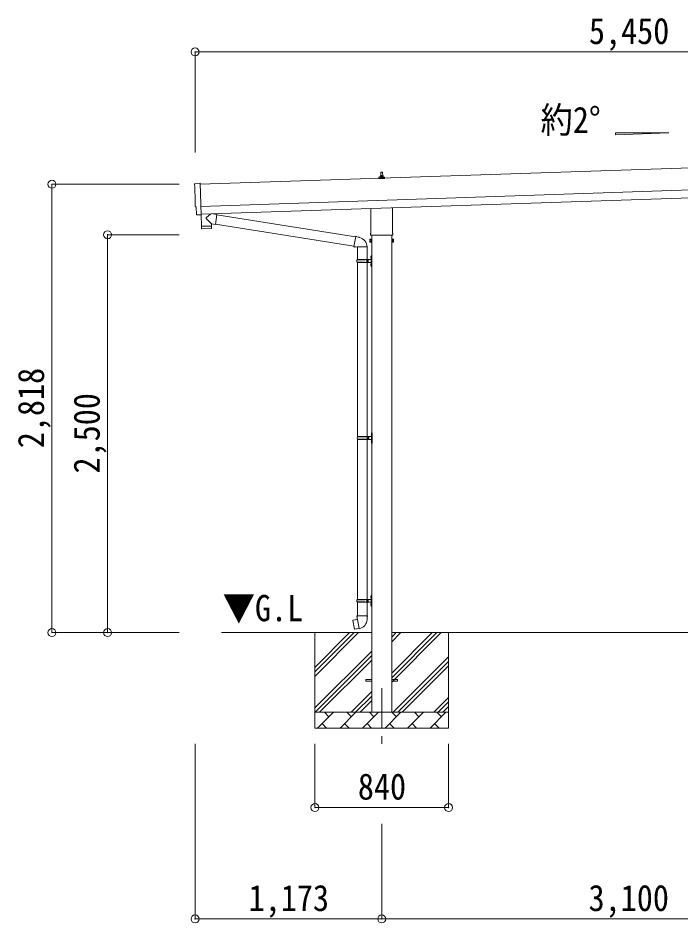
# Model space of a CAD drawing. Units: millimetres at full size, sheet at 1:50. Extents: x -14053 to 14053, y -9700 to 9700.
# Drawn here: x 536 to 4701, y -6165 to -480 of the extents above; entities that cross this region are included whole.
import ezdxf
from ezdxf.enums import TextEntityAlignment as Align

# ---------------------------------------------------------------- set-up
doc = ezdxf.new("R2010")
doc.units = ezdxf.units.MM
doc.header["$LTSCALE"] = 50
doc.header["$PDMODE"] = 32
doc.header["$PDSIZE"] = 50
doc.linetypes.add('CHAIN1', pattern=[8, 5, -1, 1, -1])
for name, color, linetype, lineweight in [('0-1_Defpoints', 7, 'CHAIN1', 9), ('0-2_TEXT1', 4, 'Continuous', 9), ('0-3_SHAPE', 7, 'Continuous', 9), ('0-7_PARTS2', 7, 'Continuous', 9), ('0-8_TABLE1', 6, 'Continuous', 9), ('0-9_DIM1', 7, 'Continuous', 9)]:
    doc.layers.add(name, color=color, linetype=linetype, lineweight=lineweight)
doc.styles.add('ＭＳ ゴシック', font='')
doc.styles.get('ＭＳ ゴシック').set_extended_font_data('MS Gothic')

msp = doc.modelspace()

# ---------------------------------------------------------------- linework, layer by layer
at = {"layer": '0-1_Defpoints'}
msp.add_line((2820.99, -4691.27), (2820.99, -5040.27), dxfattribs=at)
at = {"layer": '0-2_TEXT1'}
for p, q in [((7060.91, -1343.24), (1679.13, -1522.63)), ((2803.51, -1478.83), (2810.23, -1477.2)), ((2810.61, -1477.01), (2831.38, -1477.01)), ((2810.99, -1476.23), (2810.99, -1472.01)), ((2811.99, -1472.01), (2829.99, -1472.01)), ((2814.99, -1472.01), (2815.72, -1448.49)), ((2816.72, -1447.51), (2825.27, -1447.51)), ((2826.27, -1448.49), (2826.99, -1472.01)), ((2830.99, -1476.23), (2830.99, -1472.01)), ((2838.48, -1478.83), (2831.76, -1477.2)), ((1647.46, -1520.25), (1678.96, -1517.55)), ((1678.96, -1517.55), (1685.55, -1715.29)), ((1683.79, -1662.56), (7065.58, -1483.16)), ((1685.46, -1712.53), (7067.24, -1533.14)), ((2802.74, -1487.51), (2802.74, -1479.8)), ((2839.24, -1487.51), (2802.74, -1487.51)), ((2803.13, -1479.01), (2838.86, -1479.01)), ((2839.24, -1487.51), (2839.24, -1479.8)), ((1654.53, -1666.92), (1653.93, -1666.94)), ((1656.1, -1713.92), (1654.53, -1666.92)), ((2752.69, -1831.5), (2752.69, -1676.95)), ((2889.29, -1672.4), (2889.29, -1831.5)), ((1665.96, -1716.95), (1659.04, -1716.82)), ((1666.7, -1716.65), (1667.34, -1716)), ((1667.34, -1716), (1685.59, -1716.3)), ((2746.99, -1869.77), (2747.75, -1868.46)), ((2746.99, -1869.77), (2746.99, -1886.77)), ((2753.99, -1868.46), (2747.75, -1868.46)), ((2753.99, -1873.37), (2747.75, -1873.37)), ((2750.99, -1840.27), (2750.99, -1834.77)), ((2888.93, -1843.77), (2753.06, -1843.77)), ((2753.99, -1888.09), (2753.99, -1868.46)), ((2753.99, -1869.07), (2756.49, -1869.07)), ((2756.49, -1867.77), (2758.49, -1867.77)), ((2756.49, -1888.77), (2756.49, -1867.77)), ((2758.49, -1843.77), (2758.49, -4841.27)), ((2758.49, -1867.77), (2758.49, -1888.77)), ((2883.49, -1843.77), (2883.49, -4841.27)), ((2885.49, -1867.77), (2883.49, -1867.77)), ((2885.49, -1888.77), (2885.49, -1867.77)), ((2887.99, -1869.07), (2885.49, -1869.07)), ((2887.99, -1868.46), (2894.24, -1868.46)), ((2887.99, -1888.09), (2887.99, -1868.46)), ((2887.99, -1873.37), (2894.24, -1873.37)), ((2890.99, -1834.77), (2890.99, -1840.27)), ((2894.99, -1869.77), (2894.24, -1868.46)), ((2894.99, -1869.77), (2894.99, -1886.77)), ((2746.99, -1886.77), (2747.75, -1888.09)), ((2753.99, -1883.18), (2747.75, -1883.18)), ((2753.99, -1888.09), (2747.75, -1888.09)), ((2756.49, -1887.47), (2753.99, -1887.47)), ((2758.49, -1888.77), (2756.49, -1888.77)), ((2883.49, -1888.77), (2885.49, -1888.77)), ((2885.49, -1887.47), (2887.99, -1887.47)), ((2887.99, -1883.18), (2894.24, -1883.18)), ((2887.99, -1888.09), (2894.24, -1888.09)), ((2894.99, -1886.77), (2894.24, -1888.09)), ((2720.99, -4645.77), (2720.99, -4636.77)), ((2720.99, -4636.77), (2758.49, -4636.77)), ((2720.99, -4645.77), (2758.49, -4645.77)), ((2883.49, -4636.77), (2920.99, -4636.77)), ((2883.49, -4645.77), (2920.99, -4645.77)), ((2920.99, -4645.77), (2920.99, -4636.77))]:
    msp.add_line(p, q, dxfattribs=at)
for centre, radius, start, end in [((2809.99, -1476.23), 1, 283.62699, 0), ((2815.08, -1472.65), 4.13, 90, 171.17633), ((2811.99, -1473.01), 1, 90, 180), ((2816.72, -1448.51), 1, 90, 178.60509), ((2824.33, -1472.01), 4.83, 133.60282, 180), ((2817.66, -1472.01), 4.83, 0, 46.39718), ((2825.27, -1448.51), 1, 1.39491, 90), ((2826.91, -1472.65), 4.13, 8.82367, 90), ((2829.99, -1473.01), 1, 0, 90), ((2831.99, -1476.23), 1, 180, 256.37301), ((2803.74, -1479.8), 1, 103.62699, 180), ((2838.24, -1479.8), 1, 0, 76.37301), ((2751.34, -1870.91), 4.34, 145.61575, 214.38425), ((2763.24, -1878.27), 16.24, 162.41205, 197.58795), ((2754.99, -1834.77), 4, 125.09963, 180), ((2754.99, -1840.27), 4, 180, 194.47751), ((2754.99, -1840.27), 4, 194.47751, 241.04498), ((2886.99, -1840.27), 4, 298.95502, 345.52249), ((2886.99, -1834.77), 4, 0, 54.90037), ((2886.99, -1840.27), 4, 345.52249, 0), ((2878.75, -1878.27), 16.24, 342.41205, 17.58795), ((2890.65, -1870.91), 4.34, 325.61575, 34.38425), ((2751.34, -1885.64), 4.34, 145.61575, 214.38425), ((2890.65, -1885.64), 4.34, 325.61575, 34.38425)]:
    msp.add_arc(centre, radius, start, end, dxfattribs=at)
for centre, major_axis, ratio, start_param, end_param in [((1647.72, -1523.24), (-3, -0.1), 0.99863, 4.7647489, 6.2979817), ((-3113.15, -1752.4), (4760.73, 158.69), 0.99863, 6.2686928, 6.2979817), ((1653.79, -1662.54), (-4.4, -0.15), 0.99863, 6.2686928, 7.8539816), ((1659.1, -1713.82), (-2.11, -2.14), 0.9974, 5.5252311, 7.0411395), ((1665.99, -1715.95), (-0.704, -0.714), 0.9974, 0.7579542, 1.5707963)]:
    msp.add_ellipse(centre, major_axis=major_axis, ratio=ratio, start_param=start_param, end_param=end_param, dxfattribs=at)
at = {"layer": '0-3_SHAPE'}
for p, q in [((2758.49, -4341.27), (1814.33, -4341.27)), ((2400.99, -4341.27), (2400.99, -4941.27)), ((2400.99, -4559.76), (2619.48, -4341.27)), ((2400.99, -4588.04), (2647.76, -4341.27)), ((2400.99, -4616.33), (2676.04, -4341.27)), ((5858.49, -4341.27), (2883.49, -4341.27)), ((2883.49, -4370.1), (2912.32, -4341.27)), ((2883.49, -4398.38), (2940.6, -4341.27)), ((2883.49, -4652.94), (3195.16, -4341.27)), ((2883.49, -4596.37), (3138.59, -4341.27)), ((2883.49, -4624.66), (3166.88, -4341.27)), ((3240.99, -4341.27), (3240.99, -4941.27)), ((2400.99, -4814.31), (2758.49, -4456.81)), ((2400.99, -4842.6), (2758.49, -4485.1)), ((2430.6, -4841.27), (2758.49, -4513.38)), ((2893.15, -4841.27), (3240.99, -4493.43)), ((2921.44, -4841.27), (3240.99, -4521.72)), ((2949.72, -4841.27), (3240.99, -4550)), ((2628.59, -4841.27), (2758.49, -4711.37)), ((2656.88, -4841.27), (2758.49, -4739.66)), ((2685.16, -4841.27), (2758.49, -4767.94)), ((3147.71, -4841.27), (3240.99, -4747.99)), ((3175.99, -4841.27), (3240.99, -4776.27)), ((3204.28, -4841.27), (3240.99, -4804.56)), ((2400.99, -4841.27), (3240.99, -4841.27)), ((2417.44, -4941.27), (2517.44, -4841.27)), ((2488.89, -4869.83), (2460.33, -4841.27)), ((2558.86, -4941.27), (2658.86, -4841.27)), ((2630.31, -4869.83), (2601.76, -4841.27)), ((2700.28, -4941.27), (2800.28, -4841.27)), ((2771.73, -4869.83), (2743.18, -4841.27)), ((2841.71, -4941.27), (2941.71, -4841.27)), ((2913.15, -4869.83), (2884.6, -4841.27)), ((2983.13, -4941.27), (3083.13, -4841.27)), ((3054.57, -4869.83), (3026.02, -4841.27)), ((3124.55, -4941.27), (3224.55, -4841.27)), ((3195.99, -4869.83), (3167.44, -4841.27)), ((3240.99, -4941.27), (2400.99, -4941.27)), ((2445.99, -4912.72), (2474.55, -4941.27)), ((2587.42, -4912.72), (2615.97, -4941.27)), ((2728.84, -4912.72), (2757.39, -4941.27)), ((2870.26, -4912.72), (2898.81, -4941.27)), ((3011.68, -4912.72), (3040.23, -4941.27)), ((3153.1, -4912.72), (3181.65, -4941.27))]:
    msp.add_line(p, q, dxfattribs=at)
at = {"layer": '0-7_PARTS2', "color": 4}
msp.add_lwpolyline([(4626.36, -1201.09), (4290.36, -1213.5), (4290.36, -1201.09)], close=True, dxfattribs=at)
at = {"layer": '0-8_TABLE1'}
for p, q in [((1648.35, -692.16), (7098.02, -692.16)), ((1648.35, -692.16), (1648.35, -1323.55)), ((748.35, -1523.66), (748.35, -4341.27)), ((748.35, -1523.66), (1548.35, -1523.66)), ((1098.35, -1841.27), (1098.35, -4341.27)), ((1098.35, -1841.27), (1548.35, -1841.27)), ((748.35, -4341.27), (1548.35, -4341.27)), ((1648.35, -6140.27), (1648.35, -5040.27)), ((2400.99, -5440.27), (2400.99, -5040.27)), ((3240.99, -5440.27), (3240.99, -5040.27)), ((2400.99, -5440.27), (3240.99, -5440.27)), ((2820.99, -6140.27), (2820.99, -5542.27)), ((2820.99, -6140.27), (1648.35, -6140.27)), ((2820.99, -6140.27), (5920.99, -6140.27))]:
    msp.add_line(p, q, dxfattribs=at)
for p in [(1648.35, -692.16), (748.35, -1523.66), (1098.35, -1841.27), (748.35, -4341.27), (1098.35, -4341.27), (2400.99, -5440.27), (3240.99, -5440.27), (1648.35, -6140.27), (2820.99, -6140.27)]:
    msp.add_point(p, dxfattribs=at)
at = {"layer": '0-9_DIM1'}
for p, q in [((1685.19, -1716.29), (1687.56, -1787.5)), ((1685.55, -1715.29), (1685.59, -1716.3)), ((1751.12, -1773.36), (1719.63, -1740.85)), ((1746.88, -1710.48), (1719.66, -1733.51)), ((1784.57, -1713.77), (1758.65, -1710.09)), ((1784.57, -1713.77), (1775.6, -1776.84)), ((1784.31, -1715.6), (2657.12, -1854.52)), ((1687.56, -1787.5), (1751.52, -1785.37)), ((1751.56, -1786.37), (1687.59, -1788.5)), ((1687.59, -1788.5), (1688.26, -1801.54)), ((1748.86, -1802.47), (1691.35, -1804.38)), ((1692.06, -1787.35), (1692.11, -1788.35)), ((1747.03, -1785.52), (1747.04, -1786.52)), ((1751.12, -1773.36), (1751.52, -1785.37)), ((1751.12, -1773.36), (1775.6, -1776.84)), ((1751.76, -1799.42), (1751.56, -1786.37)), ((1775.86, -1775.01), (2646.7, -1913.62)), ((2657.44, -1852.71), (2646.38, -1915.44)), ((2657.44, -1852.71), (2677.08, -1856.52)), ((2662.15, -1851.35), (2662.57, -1853.7)), ((2677.08, -1856.52), (2678.77, -1858.15)), ((2678.77, -1858.15), (2680.88, -1858.6)), ((2646.38, -1915.44), (2666.14, -1918.57)), ((2646.38, -1915.44), (2646.78, -1917.69)), ((2646.78, -1917.69), (2650.34, -1918.32)), ((2650.34, -1918.32), (2651.54, -1916.25)), ((2666.14, -1918.57), (2668.34, -1917.58)), ((2728.64, -1917.98), (2667.46, -1917.98)), ((2668.49, -1917.98), (2668.49, -1997.27)), ((2728.49, -1917.98), (2728.49, -1997.27)), ((2752.19, -1980.13), (2754.24, -1981.12)), ((2752.19, -1984.42), (2754.24, -1983.42)), ((2753.46, -1978.12), (2753.46, -1986.42)), ((2753.46, -1978.12), (2754.09, -1978.12)), ((2753.46, -1986.42), (2754.09, -1986.42)), ((2754.09, -1978.12), (2754.49, -1978.52)), ((2754.09, -1978.12), (2754.09, -1986.42)), ((2754.09, -1986.42), (2754.49, -1986.02)), ((2754.24, -1981.12), (2754.85, -1982.27)), ((2754.24, -1983.42), (2754.85, -1982.27)), ((2754.49, -1974.27), (2757.49, -1972.77)), ((2754.49, -1974.27), (2754.49, -2038.27)), ((2757.49, -1972.77), (2758.49, -1972.77)), ((2757.49, -1972.77), (2757.49, -2039.77)), ((2758.49, -1972.77), (2758.49, -2039.77)), ((2665.49, -1999.27), (2715.83, -1999.27)), ((2665.49, -2013.27), (2715.83, -2013.27)), ((2666.49, -1997.27), (2666.49, -1999.27)), ((2666.49, -1997.27), (2752.49, -1997.27)), ((2666.49, -2015.27), (2666.49, -2013.27)), ((2666.49, -2015.27), (2752.49, -2015.27)), ((2668.49, -2015.27), (2668.49, -3109.77)), ((2725.49, -1997.27), (2725.49, -2001.77)), ((2725.49, -2010.77), (2727.49, -2010.77)), ((2725.49, -2015.27), (2725.49, -2010.77)), ((2728.49, -2015.27), (2728.49, -3109.77)), ((2733.49, -1997.27), (2733.49, -2015.27)), ((2733.49, -2010.77), (2736.49, -2010.77)), ((2752.19, -2028.13), (2754.24, -2029.12)), ((2752.19, -2032.42), (2754.24, -2031.42)), ((2753.46, -2026.12), (2753.46, -2034.42)), ((2753.46, -2026.12), (2754.09, -2026.12)), ((2753.46, -2034.42), (2754.09, -2034.42)), ((2754.09, -2026.12), (2754.49, -2026.52)), ((2754.09, -2026.12), (2754.09, -2034.42)), ((2754.09, -2034.42), (2754.49, -2034.02)), ((2754.24, -2029.12), (2754.85, -2030.27)), ((2754.24, -2031.42), (2754.85, -2030.27)), ((2754.49, -2038.27), (2757.49, -2039.77)), ((2757.49, -2039.77), (2758.49, -2039.77)), ((2667.99, -3111.77), (2718.33, -3111.77)), ((2667.99, -3125.77), (2718.33, -3125.77)), ((2668.99, -3109.77), (2668.99, -3111.77)), ((2668.99, -3109.77), (2754.99, -3109.77)), ((2668.99, -3127.77), (2668.99, -3125.77)), ((2727.99, -3109.77), (2727.99, -3114.27)), ((2727.99, -3123.27), (2729.99, -3123.27)), ((2727.99, -3127.77), (2727.99, -3123.27)), ((2735.99, -3109.77), (2735.99, -3127.77)), ((2735.99, -3123.27), (2738.99, -3123.27)), ((2754.69, -3092.63), (2756.74, -3093.62)), ((2754.69, -3096.92), (2756.74, -3095.92)), ((2755.96, -3090.62), (2755.96, -3098.92)), ((2755.96, -3090.62), (2756.59, -3090.62)), ((2755.96, -3098.92), (2756.59, -3098.92)), ((2756.59, -3090.62), (2756.99, -3091.02)), ((2756.59, -3090.62), (2756.59, -3098.92)), ((2756.59, -3098.92), (2756.99, -3098.52)), ((2756.74, -3093.62), (2757.35, -3094.77)), ((2756.74, -3095.92), (2757.35, -3094.77)), ((2756.99, -3086.77), (2759.99, -3085.27)), ((2756.99, -3086.77), (2756.99, -3150.77)), ((2759.99, -3085.27), (2760.99, -3085.27)), ((2759.99, -3085.27), (2759.99, -3152.27)), ((2760.99, -3085.27), (2760.99, -3152.27)), ((2668.49, -3127.77), (2668.49, -4132.27)), ((2668.99, -3127.77), (2754.99, -3127.77)), ((2728.49, -3127.77), (2728.49, -4132.27)), ((2754.69, -3140.63), (2756.74, -3141.62)), ((2754.69, -3144.92), (2756.74, -3143.92)), ((2755.96, -3138.62), (2755.96, -3146.92)), ((2755.96, -3138.62), (2756.59, -3138.62)), ((2755.96, -3146.92), (2756.59, -3146.92)), ((2756.59, -3138.62), (2756.99, -3139.02)), ((2756.59, -3138.62), (2756.59, -3146.92)), ((2756.59, -3146.92), (2756.99, -3146.52)), ((2756.74, -3141.62), (2757.35, -3142.77)), ((2756.74, -3143.92), (2757.35, -3142.77)), ((2756.99, -3150.77), (2759.99, -3152.27)), ((2759.99, -3152.27), (2760.99, -3152.27)), ((2665.49, -4134.27), (2715.83, -4134.27)), ((2665.49, -4148.27), (2715.83, -4148.27)), ((2666.49, -4132.27), (2666.49, -4134.27)), ((2666.49, -4132.27), (2752.49, -4132.27)), ((2666.49, -4150.27), (2666.49, -4148.27)), ((2666.49, -4150.27), (2752.49, -4150.27)), ((2668.49, -4150.27), (2668.49, -4235.2)), ((2725.49, -4132.27), (2725.49, -4136.77)), ((2725.49, -4145.77), (2727.49, -4145.77)), ((2725.49, -4150.27), (2725.49, -4145.77)), ((2728.49, -4150.27), (2728.49, -4235.2)), ((2733.49, -4132.27), (2733.49, -4150.27)), ((2733.49, -4145.77), (2736.49, -4145.77)), ((2752.19, -4115.13), (2754.24, -4116.12)), ((2752.19, -4119.42), (2754.24, -4118.42)), ((2753.46, -4113.12), (2753.46, -4121.42)), ((2753.46, -4113.12), (2754.09, -4113.12)), ((2753.46, -4121.42), (2754.09, -4121.42)), ((2754.09, -4113.12), (2754.49, -4113.52)), ((2754.09, -4113.12), (2754.09, -4121.42)), ((2754.09, -4121.42), (2754.49, -4121.02)), ((2754.24, -4116.12), (2754.85, -4117.27)), ((2754.24, -4118.42), (2754.85, -4117.27)), ((2754.49, -4109.27), (2757.49, -4107.77)), ((2754.49, -4109.27), (2754.49, -4173.27)), ((2757.49, -4107.77), (2758.49, -4107.77)), ((2757.49, -4107.77), (2757.49, -4174.77)), ((2758.49, -4107.77), (2758.49, -4174.77)), ((2752.19, -4163.13), (2754.24, -4164.12)), ((2752.19, -4167.42), (2754.24, -4166.42)), ((2753.46, -4161.12), (2753.46, -4169.42)), ((2753.46, -4161.12), (2754.09, -4161.12)), ((2753.46, -4169.42), (2754.09, -4169.42)), ((2754.09, -4161.12), (2754.49, -4161.52)), ((2754.09, -4161.12), (2754.09, -4169.42)), ((2754.09, -4169.42), (2754.49, -4169.02)), ((2754.24, -4164.12), (2754.85, -4165.27)), ((2754.24, -4166.42), (2754.85, -4165.27)), ((2754.49, -4173.27), (2757.49, -4174.77)), ((2757.49, -4174.77), (2758.49, -4174.77)), ((2652.78, -4261.05), (2652.57, -4261.29)), ((2654.74, -4260.68), (2652.78, -4261.05)), ((2655.02, -4260.83), (2654.74, -4260.68)), ((2666.64, -4235.2), (2664.49, -4235.98)), ((2664.49, -4235.98), (2664.49, -4239.6)), ((2664.49, -4239.6), (2666.74, -4240.42)), ((2666.64, -4235.2), (2666.99, -4255.2)), ((2730.34, -4235.2), (2666.64, -4235.2)), ((2666.99, -4255.2), (2668.34, -4257.2)), ((2678.26, -4315.7), (2668.12, -4258.22)), ((2668.15, -4257.4), (2668.15, -4258.11)), ((2668.34, -4257.2), (2668.31, -4257.21)), ((2728.68, -4257.14), (2728.61, -4259.31)), ((2730, -4255.2), (2728.68, -4257.14)), ((2730.34, -4235.2), (2730, -4255.2)), ((2732.49, -4239.6), (2730.25, -4240.42)), ((2730.34, -4235.2), (2732.49, -4235.98)), ((2732.49, -4235.98), (2732.49, -4239.6)), ((2639.23, -4264.82), (2648.85, -4319.38)), ((2650.01, -4320.2), (2648.85, -4319.38)), ((2677.99, -4315.61), (2650.01, -4320.2)), ((2662.87, -4318.29), (2662.59, -4318.14)), ((2664.84, -4317.97), (2662.87, -4318.29)), ((2665.06, -4317.73), (2664.84, -4317.97)), ((2678.56, -4316.46), (2678.32, -4315.8))]:
    msp.add_line(p, q, dxfattribs=at)
for points in [[(2657.44, -1852.71), (2658.59, -1850.72), (2662.15, -1851.35)], [(2725.49, -2001.77), (2727.49, -2001.77), (2727.49, -2010.77)], [(2733.49, -2001.77), (2736.49, -2001.77), (2736.49, -2010.77)], [(2727.99, -3114.27), (2729.99, -3114.27), (2729.99, -3123.27)], [(2735.99, -3114.27), (2738.99, -3114.27), (2738.99, -3123.27)], [(2725.49, -4136.77), (2727.49, -4136.77), (2727.49, -4145.77)], [(2733.49, -4136.77), (2736.49, -4136.77), (2736.49, -4145.77)], [(2667.9, -4258.4), (2640.03, -4263.65), (2639.23, -4264.82)]]:
    msp.add_lwpolyline(points, dxfattribs=at)
for centre, radius, start, end in [((1723.05, -1737.2), 5, 132.56466, 226.88314), ((1691.25, -1801.39), 3, 182.90915, 271.95747), ((1748.76, -1799.47), 3, 271.90915, 0.90915), ((2668.34, -1917.58), 60.3, 359.62495, 78), ((2757.79, -1982.27), 6, 136.21765, 223.78235), ((2714.24, -2006.27), 49.25, 171.82876, 180.00002), ((2714.24, -2006.27), 49.25, 180.00002, 188.17127), ((2715.83, -1997.27), 2, 270, 359.99998), ((2715.83, -2015.27), 2, 0.00005, 90.00004), ((2757.79, -2030.27), 6, 136.21765, 223.78235), ((2752.49, -1995.27), 2, 270, 359.99998), ((2752.49, -2017.27), 2, 0.00005, 90.00004), ((2716.74, -3118.77), 49.25, 171.82876, 180.00002), ((2716.74, -3118.77), 49.25, 180.00002, 188.17127), ((2718.33, -3109.77), 2, 270, 359.99998), ((2718.33, -3127.77), 2, 0.00005, 90.00004), ((2760.29, -3094.77), 6, 136.21765, 223.78235), ((2754.99, -3107.77), 2, 270, 359.99998), ((2760.29, -3142.77), 6, 136.21765, 223.78235), ((2754.99, -3129.77), 2, 0.00005, 90.00004), ((2714.24, -4141.27), 49.25, 171.82876, 180.00002), ((2714.24, -4141.27), 49.25, 180.00002, 188.17127), ((2715.83, -4132.27), 2, 270, 359.99998), ((2715.83, -4150.27), 2, 0.00005, 90.00004), ((2757.79, -4117.27), 6, 136.21765, 223.78235), ((2752.49, -4130.27), 2, 270, 359.99998), ((2752.49, -4152.27), 2, 0.00005, 90.00004), ((2757.79, -4165.27), 6, 136.21765, 223.78235), ((2667.85, -4258.11), 0.3, 280.66842, 0), ((2668.35, -4257.4), 0.2, 100, 180), ((2668.34, -4257.2), 60.3, 279.96938, 358), ((2678.04, -4315.9), 0.3, 20, 99.33158), ((2678.75, -4316.39), 0.2, 200, 279.96938)]:
    msp.add_arc(centre, radius, start, end, dxfattribs=at)

# ---------------------------------------------------------------- texts
at = {"layer": '0-7_PARTS2', "style": 'ＭＳ ゴシック', "width": 0.9}
for s, p in [('約2°', (3819.28, -1251.14)), ('▼G.L', (1821.61, -4319.06))]:
    msp.add_text(s, height=165, dxfattribs=at).set_placement(p, align=Align.BOTTOM_LEFT)
at = {"layer": '0-8_TABLE1', "color": 7, "style": 'ＭＳ ゴシック', "width": 0.9}
for s, p in [('5,450', (4123.19, -692.16)), ('840', (2670.99, -5440.27)), ('1,173', (1984.67, -6140.27)), ('3,100', (4120.99, -6140.27))]:
    msp.add_text(s, height=165, dxfattribs=at).set_placement(p, align=Align.BOTTOM_LEFT)
for s, p in [('2,818', (748.35, -3182.47)), ('2,500', (1098.35, -3341.27))]:
    msp.add_text(s, height=165, rotation=90, dxfattribs=at).set_placement(p, align=Align.BOTTOM_LEFT)

doc.saveas('drawing.dxf')
